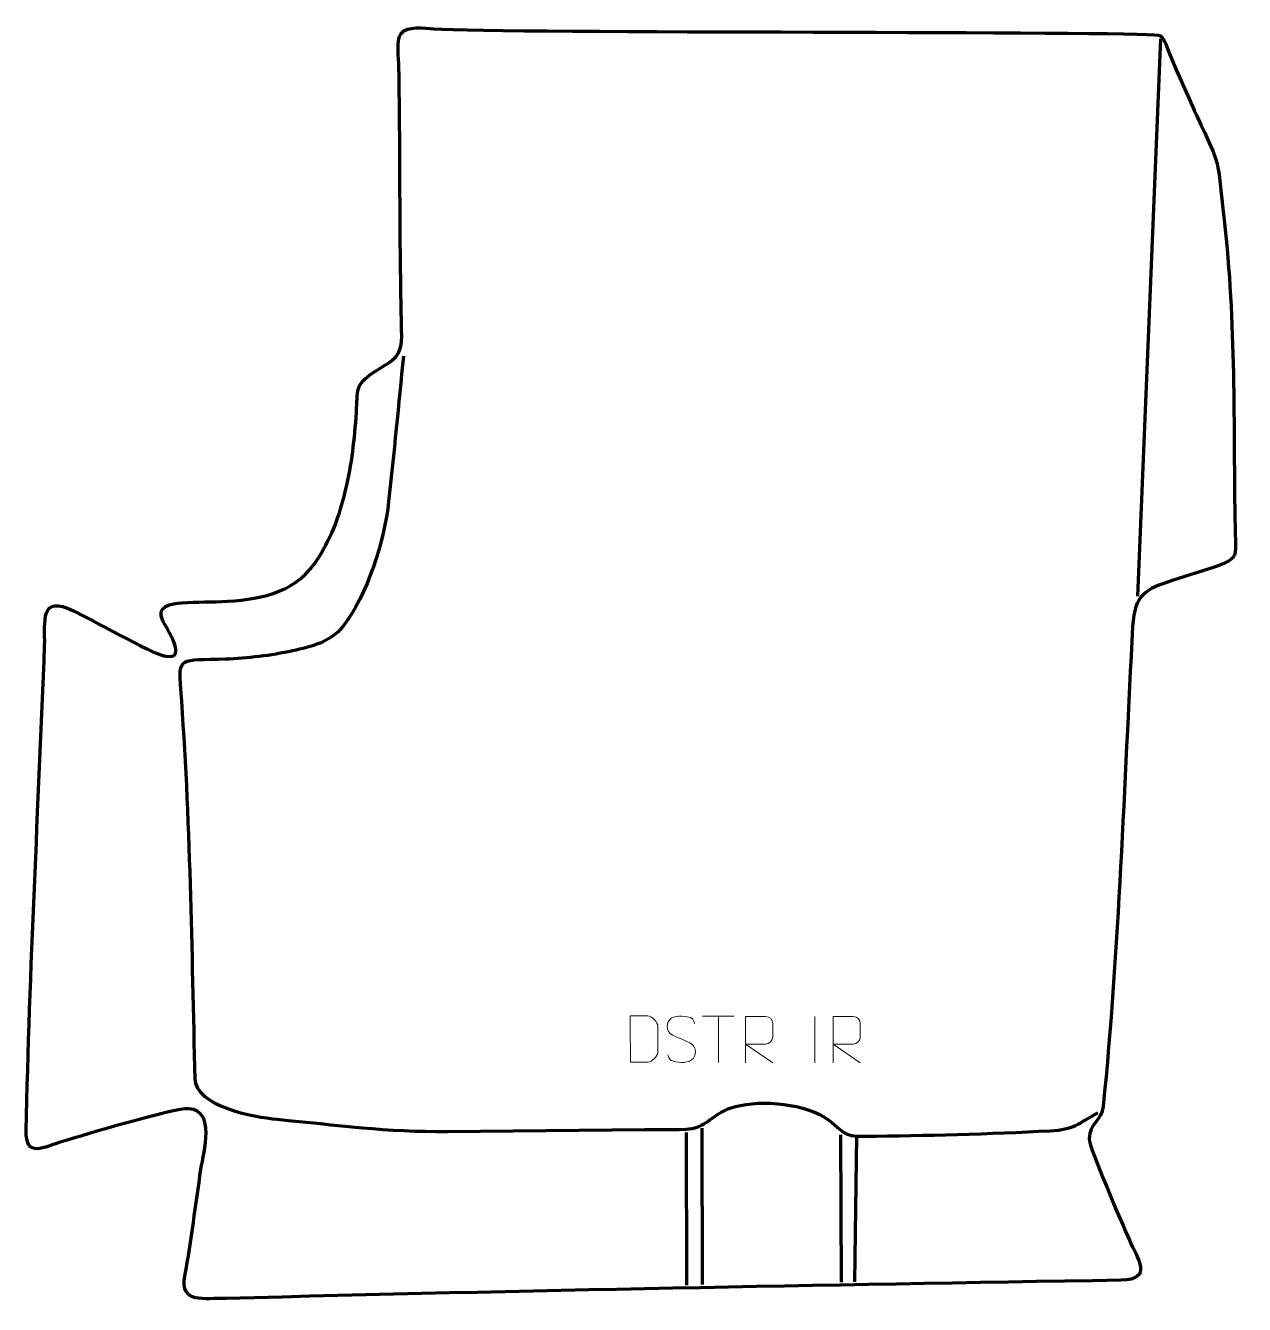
# Model space of a CAD drawing. Header units: millimetres. Extents: x -334 to 322, y -228 to 460.
import ezdxf

# ---------------------------------------------------------------- set-up
doc = ezdxf.new("R2010")
doc.units = ezdxf.units.MM
doc.header["$MEASUREMENT"] = 0
for name, color, linetype in [('layer 1', 7, 'Continuous'), ('layer 2', 7, 'Continuous'), ('layer 3', 7, 'Continuous')]:
    doc.layers.add(name, color=color, linetype=linetype)

msp = doc.modelspace()

# ---------------------------------------------------------------- linework, layer by layer
at = {"layer": 'layer 1', "color": 250, "lineweight": 9}
for points, knots in [([(-8.8252, -97.681), (-6.4934, -97.6806), (-1.5432, -97.7046), (0.7883, -97.7049), (0.7883, -97.7049), (2.7133, -97.8103), (6.0319, -94.2687), (6.0207, -92.2514), (6.0207, -92.2514), (6.0203, -86.4813), (6.0203, -84.3116), (6.0207, -78.5423), (6.0207, -78.5423), (6.0164, -76.4042), (2.6419, -72.7441), (0.4895, -72.7576), (0.4895, -72.7576), (-1.8362, -72.7576), (-6.5605, -72.7576), (-8.8866, -72.7576), (-8.8866, -72.7576), (-8.8862, -78.5045), (-8.8249, -91.9337), (-8.8252, -97.681)], [0, 0, 0, 0, 0.14285714, 0.14285714, 0.14285714, 0.14285714, 0.28571429, 0.28571429, 0.28571429, 0.28571429, 0.42857143, 0.42857143, 0.42857143, 0.42857143, 0.57142857, 0.57142857, 0.57142857, 0.57142857, 0.71428571, 0.71428571, 0.71428571, 0.71428571, 1, 1, 1, 1]), ([(18.5671, -85.2324), (14.3188, -83.762), (9.4107, -81.9662), (11.4158, -76.4459), (11.4158, -76.4459), (12.9193, -72.306), (18.1329, -72.6945), (21.7365, -73.2956), (21.7365, -73.2956), (24.5971, -73.7727), (25.4618, -74.9859), (25.7724, -77.0701)], [0, 0, 0, 0, 0.25, 0.25, 0.25, 0.25, 0.5, 0.5, 0.5, 0.5, 1, 1, 1, 1]), ([(53.1442, -98.1626), (53.1442, -98.1626), (53.1442, -73.2091), (53.1442, -73.2091), (53.1442, -73.2091), (56.7389, -73.2091), (60.3344, -73.2091), (63.9296, -73.2091), (63.9296, -73.2091), (66.2549, -73.2468), (67.8122, -74.7368), (67.8081, -77.1032), (67.8081, -77.1032), (67.8077, -79.1387), (67.8077, -82.1981), (67.8081, -84.2341), (67.8081, -84.2341), (67.8016, -86.1096), (65.9893, -88.0514), (63.9798, -88.0705), (63.9798, -88.0705), (63.9798, -88.0705), (53.1442, -88.0705), (53.1442, -88.0705), (53.1442, -88.0705), (53.1442, -88.0705), (67.7988, -98.1626), (67.7988, -98.1626)], [0, 0, 0, 0, 0.125, 0.125, 0.125, 0.125, 0.25, 0.25, 0.25, 0.25, 0.375, 0.375, 0.375, 0.375, 0.5, 0.5, 0.5, 0.5, 0.625, 0.625, 0.625, 0.625, 0.75, 0.75, 0.75, 0.75, 1, 1, 1, 1]), ([(100.2842, -98.1626), (100.2842, -98.1626), (100.2842, -73.2091), (100.2842, -73.2091), (100.2842, -73.2091), (103.8789, -73.2091), (107.4744, -73.2091), (111.0696, -73.2091), (111.0696, -73.2091), (113.3949, -73.2468), (114.9522, -74.7368), (114.9481, -77.1032), (114.9481, -77.1032), (114.9477, -79.1387), (114.9477, -82.1981), (114.9481, -84.2341), (114.9481, -84.2341), (114.9416, -86.1096), (113.1293, -88.0514), (111.1198, -88.0705), (111.1198, -88.0705), (111.1198, -88.0705), (100.2842, -88.0705), (100.2842, -88.0705), (100.2842, -88.0705), (100.2842, -88.0705), (114.9388, -98.1626), (114.9388, -98.1626)], [0, 0, 0, 0, 0.125, 0.125, 0.125, 0.125, 0.25, 0.25, 0.25, 0.25, 0.375, 0.375, 0.375, 0.375, 0.5, 0.5, 0.5, 0.5, 0.625, 0.625, 0.625, 0.625, 0.75, 0.75, 0.75, 0.75, 1, 1, 1, 1]), ([(18.5671, -85.2325), (22.5857, -86.8792), (27.6152, -88.7675), (25.7812, -94.1278), (25.7812, -94.1278), (24.3214, -98.3942), (19.4106, -98.1375), (15.6845, -97.5828), (15.6845, -97.5828), (12.9345, -97.173), (11.7136, -95.9595), (11.3356, -93.8473)], [0, 0, 0, 0, 0.25, 0.25, 0.25, 0.25, 0.5, 0.5, 0.5, 0.5, 1, 1, 1, 1])]:
    msp.add_open_spline(points, degree=3, knots=knots, dxfattribs=at)
for points in [[(30.0681, -72.953), (30.0681, -72.953), (47.0553, -72.953), (47.0553, -72.953)], [(38.5619, -97.883), (38.5619, -97.883), (38.5619, -72.9294), (38.5619, -72.9294)], [(90.4762, -73.1988), (90.4762, -73.1988), (90.4762, -98.1729), (90.4762, -98.1729)]]:
    msp.add_open_spline(points, degree=3, dxfattribs=at)
at = {"layer": 'layer 2', "color": 140, "lineweight": 158}
for points in [[(276.4679, 453.3158), (276.4679, 453.3158), (264.1644, 153.2118), (264.1644, 153.2118)], [(21.2761, -135.5819), (21.2761, -135.5819), (21.4084, -217.8674), (21.4084, -217.8674)], [(29.6105, -133.3329), (29.6105, -133.3329), (29.8751, -217.4705), (29.8751, -217.4705)], [(104.2231, -136.9048), (104.2231, -136.9048), (104.62, -216.1476), (104.62, -216.1476)], [(112.8136, -137.5382), (112.8136, -137.5382), (111.8961, -216.0153), (111.8961, -216.0153)]]:
    msp.add_open_spline(points, degree=3, dxfattribs=at)
msp.add_open_spline([(-130.9912, 282.4608), (-133.6459, 256.3906), (-136.0387, 230.1573), (-138.9584, 204.1322), (-138.9584, 204.1322), (-141.2987, 183.2699), (-150.3871, 153.5478), (-163.4806, 137.0156), (-163.4806, 137.0156), (-170.375, 128.3105), (-180.4016, 125.9396), (-190.7438, 123.6779), (-190.7438, 123.6779), (-202.0477, 121.22), (-215.1924, 119.6432), (-226.7885, 119.2187), (-226.7885, 119.2187), (-251.5288, 118.3912), (-252.3729, 120.7125), (-251.0186, 103.0204), (-251.0186, 103.0204), (-245.8136, 35.0247), (-245.0388, -38.3215), (-243.2782, -106.6523), (-243.2782, -106.6523), (-242.8945, -121.5423), (-211.7223, -127.2769), (-198.9593, -128.5031), (-198.9593, -128.5031), (-166.9564, -131.5778), (-139.6339, -135.3831), (-107.3347, -135.0619), (-107.3347, -135.0619), (-107.3347, -135.0619), (-0.9723, -134.0037), (-0.9723, -134.0037), (-0.9723, -134.0037), (4.991, -133.9634), (21.9473, -134.557), (26.6294, -132.8714), (26.6294, -132.8714), (34.0003, -130.2178), (37.8065, -124.3085), (47.7005, -121.6702), (47.7005, -121.6702), (62.3041, -117.7759), (85.8802, -119.9096), (98.2262, -129.1579), (98.2262, -129.1579), (105.9335, -135.045), (104.968, -137.7309), (117.3666, -137.6572), (117.3666, -137.6572), (149.827, -137.1859), (184.7956, -136.4991), (217.2174, -134.6689), (217.2174, -134.6689), (230.0232, -133.9461), (232.0015, -131.0527), (242.7328, -124.9984)], degree=3, knots=[0, 0, 0, 0, 0.0625, 0.0625, 0.0625, 0.0625, 0.125, 0.125, 0.125, 0.125, 0.1875, 0.1875, 0.1875, 0.1875, 0.25, 0.25, 0.25, 0.25, 0.3125, 0.3125, 0.3125, 0.3125, 0.375, 0.375, 0.375, 0.375, 0.4375, 0.4375, 0.4375, 0.4375, 0.5, 0.5, 0.5, 0.5, 0.5625, 0.5625, 0.5625, 0.5625, 0.625, 0.625, 0.625, 0.625, 0.6875, 0.6875, 0.6875, 0.6875, 0.75, 0.75, 0.75, 0.75, 0.8125, 0.8125, 0.8125, 0.8125, 0.875, 0.875, 0.875, 0.875, 1, 1, 1, 1], dxfattribs=at)
at = {"layer": 'layer 3', "color": 242, "lineweight": 158}
msp.add_open_spline([(-260.0441, 121.0269), (-266.4102, 122.4556), (-300.3869, 141.3139), (-308.5726, 145.2417), (-308.5726, 145.2417), (-327.15, 154.1555), (-323.6872, 139.7505), (-324.1821, 126.5142), (-324.1821, 126.5142), (-327.4041, 39.8868), (-332.2993, -47.9813), (-334.0837, -134.4829), (-334.0837, -134.4829), (-334.4032, -149.979), (-324.5835, -143.3429), (-314.5059, -140.4619), (-314.5059, -140.4619), (-303.1251, -137.2082), (-254.5912, -122.3041), (-246.4374, -122.8644), (-246.4374, -122.8644), (-232.0103, -123.8558), (-238.4981, -145.5329), (-239.9784, -155.339), (-239.9784, -155.339), (-242.8875, -174.6107), (-245.1427, -193.5661), (-248.6264, -212.8554), (-248.6264, -212.8554), (-251.4001, -228.2135), (-238.1491, -224.7578), (-226.4086, -225.0108), (-226.4086, -225.0108), (-66.1598, -220.7829), (93.7228, -217.7957), (255.2592, -215.1879), (255.2592, -215.1879), (272.873, -214.9035), (264.1165, -203.3389), (259.79, -193.5897), (259.79, -193.5897), (256.0745, -184.8876), (238.1315, -144.0776), (238.1693, -138.951), (238.1693, -138.951), (238.2278, -131.0272), (244.9208, -129.1053), (245.6827, -121.5532), (245.6827, -121.5532), (254.2268, -36.854), (256.881, 51.7118), (261.5575, 136.8858), (261.5575, 136.8858), (262.508, 154.1975), (268.5988, 156.8591), (282.7968, 161.5249), (282.7968, 161.5249), (321.7216, 174.3164), (317.0028, 169.4938), (316.6569, 190.1501), (316.6569, 190.1501), (315.7418, 244.8011), (317.1652, 301.6005), (310.7777, 355.764), (310.7777, 355.764), (306.6532, 391.3447), (309.7166, 382.1431), (295.917, 412.2143), (295.917, 412.2143), (290.5992, 423.8025), (286.3286, 433.2687), (281.3834, 445.2275), (281.3834, 445.2275), (279.2174, 450.6536), (278.4026, 454.6165), (275.4563, 455.1928), (275.4563, 455.1928), (263.1263, 457.6049), (-77.9638, 456.1885), (-114.584, 458.6985), (-114.584, 458.6985), (-119.5433, 459.0383), (-129.1274, 460.4146), (-132.265, 456.1767), (-132.265, 456.1767), (-134.9801, 452.5094), (-133.4852, 442.669), (-133.4081, 437.8795), (-133.4081, 437.8795), (-132.6305, 389.5593), (-133.1642, 341.0353), (-131.8422, 292.7711), (-131.8422, 292.7711), (-132.2744, 280.61), (-137.5293, 280.0417), (-146.8596, 273.8144), (-146.8596, 273.8144), (-157.4152, 266.7692), (-155.4988, 264.3135), (-156.3118, 252.0777), (-156.3118, 252.0777), (-157.2838, 237.4515), (-158.6964, 224.5672), (-162.1365, 210.259), (-162.1365, 210.259), (-165.7054, 195.7205), (-168.7696, 186.7453), (-176.7675, 173.7599), (-176.7675, 173.7599), (-187.8753, 155.7254), (-205.9302, 151.6365), (-225.6924, 150.4449), (-225.6924, 150.4449), (-233.8742, 149.9743), (-242.2427, 150.1267), (-250.2913, 149.6094), (-250.2913, 149.6094), (-255.97, 149.2444), (-264.417, 147.6033), (-260.5593, 139.9729), (-260.5593, 139.9729), (-258.5552, 136.0088), (-246.8928, 118.6884), (-258.6486, 120.7788), (-258.6486, 120.7788), (-258.6486, 120.7788), (-260.0441, 121.0269), (-260.0441, 121.0269)], degree=3, knots=[0, 0, 0, 0, 0.03030303, 0.03030303, 0.03030303, 0.03030303, 0.06060606, 0.06060606, 0.06060606, 0.06060606, 0.09090909, 0.09090909, 0.09090909, 0.09090909, 0.12121212, 0.12121212, 0.12121212, 0.12121212, 0.15151515, 0.15151515, 0.15151515, 0.15151515, 0.18181818, 0.18181818, 0.18181818, 0.18181818, 0.21212121, 0.21212121, 0.21212121, 0.21212121, 0.24242424, 0.24242424, 0.24242424, 0.24242424, 0.27272727, 0.27272727, 0.27272727, 0.27272727, 0.3030303, 0.3030303, 0.3030303, 0.3030303, 0.33333333, 0.33333333, 0.33333333, 0.33333333, 0.36363636, 0.36363636, 0.36363636, 0.36363636, 0.39393939, 0.39393939, 0.39393939, 0.39393939, 0.42424242, 0.42424242, 0.42424242, 0.42424242, 0.45454545, 0.45454545, 0.45454545, 0.45454545, 0.48484848, 0.48484848, 0.48484848, 0.48484848, 0.51515152, 0.51515152, 0.51515152, 0.51515152, 0.54545455, 0.54545455, 0.54545455, 0.54545455, 0.57575758, 0.57575758, 0.57575758, 0.57575758, 0.60606061, 0.60606061, 0.60606061, 0.60606061, 0.63636364, 0.63636364, 0.63636364, 0.63636364, 0.66666667, 0.66666667, 0.66666667, 0.66666667, 0.6969697, 0.6969697, 0.6969697, 0.6969697, 0.72727273, 0.72727273, 0.72727273, 0.72727273, 0.75757576, 0.75757576, 0.75757576, 0.75757576, 0.78787879, 0.78787879, 0.78787879, 0.78787879, 0.81818182, 0.81818182, 0.81818182, 0.81818182, 0.84848485, 0.84848485, 0.84848485, 0.84848485, 0.87878788, 0.87878788, 0.87878788, 0.87878788, 0.90909091, 0.90909091, 0.90909091, 0.90909091, 0.93939394, 0.93939394, 0.93939394, 0.93939394, 1, 1, 1, 1], dxfattribs=at)

doc.saveas('drawing.dxf')
